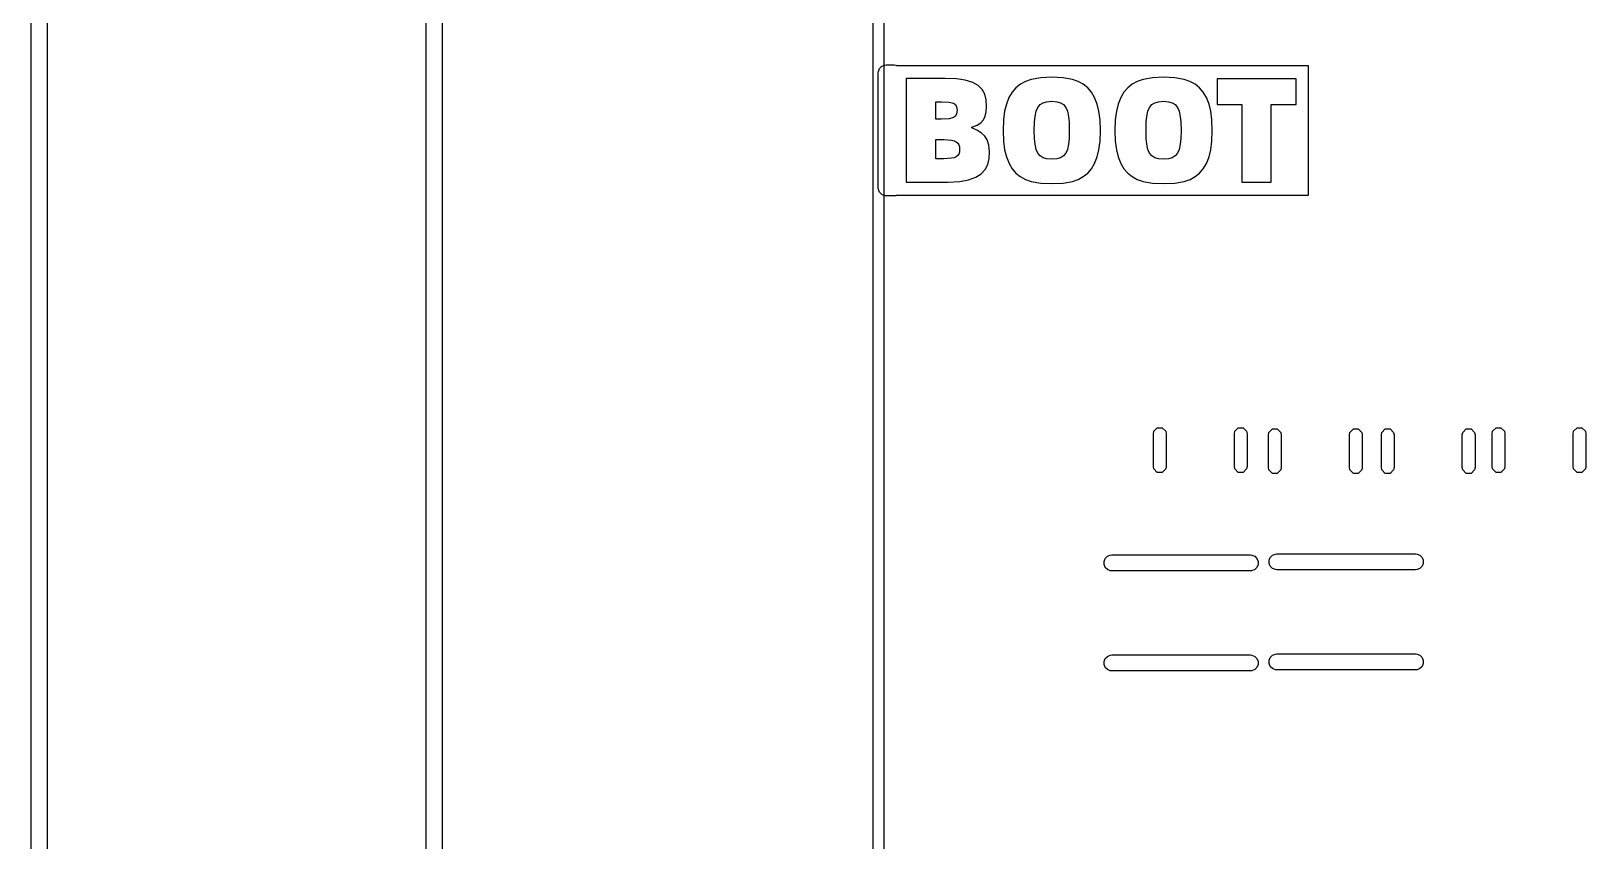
# Model space of a CAD drawing. Header units: inches. Extents: x 5.01 to 6.93, y -5.96 to -2.38.
# Drawn here: x 5.078 to 5.652, y -3.533 to -3.233 of the extents above; entities that cross this region are included whole.
import ezdxf

# ---------------------------------------------------------------- set-up
doc = ezdxf.new("R2010")
doc.units = ezdxf.units.IN
doc.header["$MEASUREMENT"] = 0
doc.layers.add('F.Silkscreen', color=41, linetype='CONTINUOUS', true_color=0xf2eda1)

msp = doc.modelspace()

# ---------------------------------------------------------------- linework, layer by layer
at = {"layer": 'F.Silkscreen', "linetype": 'CONTINUOUS'}
for p, q in [((5.07765, -5.51555), (5.07765, -2.39126)), ((5.08355, -2.39126), (5.08355, -5.51555)), ((5.38886, -5.43027), (5.38886, -2.47751)), ((5.3928, -2.47751), (5.3928, -5.43027)), ((5.22371, -5.41594), (5.22371, -2.50464)), ((5.22962, -2.50464), (5.22962, -5.41594)), ((5.39123, -3.24698), (5.39204, -3.24617)), ((5.39204, -3.24617), (5.39311, -3.24573)), ((5.39311, -3.24573), (5.39369, -3.24567)), ((5.39369, -3.24567), (5.39665, -3.24567)), ((5.39665, -3.24567), (5.39723, -3.24573)), ((5.39723, -3.24573), (5.39748, -3.24583)), ((5.39748, -3.24583), (5.54959, -3.24583)), ((5.54959, -3.24583), (5.54959, -3.29397)), ((5.39073, -3.24862), (5.39079, -3.24805)), ((5.39073, -3.29114), (5.39073, -3.24862)), ((5.39079, -3.24805), (5.39123, -3.24698)), ((5.41536, -3.25067), (5.40109, -3.25067)), ((5.40109, -3.25067), (5.40109, -3.26574)), ((5.41969, -3.25085), (5.41536, -3.25067)), ((5.42285, -3.25133), (5.41969, -3.25085)), ((5.42563, -3.25219), (5.42285, -3.25133)), ((5.42759, -3.25329), (5.42563, -3.25219)), ((5.44511, -3.2518), (5.44324, -3.25283)), ((5.44727, -3.25106), (5.44511, -3.2518)), ((5.45075, -3.25043), (5.44727, -3.25106)), ((5.45487, -3.25021), (5.45075, -3.25043)), ((5.45903, -3.25043), (5.45487, -3.25021)), ((5.46249, -3.25106), (5.45903, -3.25043)), ((5.46462, -3.2518), (5.46249, -3.25106)), ((5.46649, -3.25283), (5.46462, -3.2518)), ((5.48642, -3.2518), (5.48455, -3.25283)), ((5.48858, -3.25106), (5.48642, -3.2518)), ((5.49206, -3.25043), (5.48858, -3.25106)), ((5.49618, -3.25021), (5.49206, -3.25043)), ((5.50034, -3.25043), (5.49618, -3.25021)), ((5.5038, -3.25106), (5.50034, -3.25043)), ((5.50593, -3.2518), (5.5038, -3.25106)), ((5.5078, -3.25283), (5.50593, -3.2518)), ((5.54522, -3.25082), (5.51598, -3.25082)), ((5.51598, -3.25082), (5.51598, -3.26036)), ((5.54522, -3.26036), (5.54522, -3.25082)), ((5.4291, -3.25476), (5.42759, -3.25329)), ((5.43007, -3.25654), (5.4291, -3.25476)), ((5.4306, -3.25859), (5.43007, -3.25654)), ((5.43904, -3.25774), (5.43807, -3.26019)), ((5.44022, -3.25575), (5.43904, -3.25774)), ((5.4416, -3.25415), (5.44022, -3.25575)), ((5.44324, -3.25283), (5.4416, -3.25415)), ((5.46813, -3.25415), (5.46649, -3.25283)), ((5.46951, -3.25575), (5.46813, -3.25415)), ((5.47069, -3.25774), (5.46951, -3.25575)), ((5.47165, -3.26019), (5.47069, -3.25774)), ((5.48035, -3.25774), (5.47938, -3.26019)), ((5.48153, -3.25575), (5.48035, -3.25774)), ((5.48291, -3.25415), (5.48153, -3.25575)), ((5.48455, -3.25283), (5.48291, -3.25415)), ((5.50944, -3.25415), (5.5078, -3.25283)), ((5.51082, -3.25575), (5.50944, -3.25415)), ((5.51199, -3.25774), (5.51082, -3.25575)), ((5.51296, -3.26019), (5.51199, -3.25774)), ((5.41202, -3.26574), (5.41202, -3.25928)), ((5.41202, -3.25928), (5.41406, -3.25928)), ((5.41406, -3.25928), (5.41693, -3.25945)), ((5.41693, -3.25945), (5.41851, -3.25984)), ((5.41851, -3.25984), (5.41923, -3.26033)), ((5.41923, -3.26033), (5.41969, -3.26115)), ((5.41969, -3.26115), (5.41986, -3.26243)), ((5.41986, -3.26243), (5.41969, -3.26378)), ((5.43023, -3.26465), (5.43064, -3.26304)), ((5.43079, -3.26109), (5.4306, -3.25859)), ((5.43064, -3.26304), (5.43079, -3.26109)), ((5.43744, -3.26276), (5.43702, -3.26596)), ((5.43807, -3.26019), (5.43744, -3.26276)), ((5.44868, -3.26471), (5.44909, -3.26277)), ((5.44909, -3.26277), (5.44967, -3.26141)), ((5.44967, -3.26141), (5.45052, -3.26035)), ((5.45052, -3.26035), (5.45162, -3.25965)), ((5.45162, -3.25965), (5.45296, -3.25927)), ((5.45296, -3.25927), (5.45484, -3.25913)), ((5.45484, -3.25913), (5.45671, -3.25927)), ((5.45671, -3.25927), (5.45805, -3.25965)), ((5.45805, -3.25965), (5.45916, -3.26035)), ((5.45916, -3.26035), (5.46003, -3.26141)), ((5.46003, -3.26141), (5.46063, -3.26277)), ((5.46063, -3.26277), (5.46105, -3.26471)), ((5.47229, -3.26276), (5.47165, -3.26019)), ((5.47271, -3.26596), (5.47229, -3.26276)), ((5.47875, -3.26276), (5.47833, -3.26596)), ((5.47938, -3.26019), (5.47875, -3.26276)), ((5.48999, -3.26471), (5.4904, -3.26277)), ((5.4904, -3.26277), (5.49098, -3.26141)), ((5.49098, -3.26141), (5.49183, -3.26035)), ((5.49183, -3.26035), (5.49293, -3.25965)), ((5.49293, -3.25965), (5.49427, -3.25927)), ((5.49427, -3.25927), (5.49615, -3.25913)), ((5.49615, -3.25913), (5.49802, -3.25927)), ((5.49802, -3.25927), (5.49936, -3.25965)), ((5.49936, -3.25965), (5.50047, -3.26035)), ((5.50047, -3.26035), (5.50134, -3.26141)), ((5.50134, -3.26141), (5.50194, -3.26277)), ((5.50194, -3.26277), (5.50236, -3.26471)), ((5.5136, -3.26276), (5.51296, -3.26019)), ((5.51402, -3.26596), (5.5136, -3.26276)), ((5.51598, -3.26036), (5.52506, -3.26036)), ((5.52506, -3.26036), (5.52506, -3.28905)), ((5.53599, -3.28905), (5.53599, -3.26036)), ((5.53599, -3.26036), (5.54522, -3.26036)), ((5.40109, -3.26574), (5.40109, -3.28036)), ((5.41406, -3.26574), (5.41202, -3.26574)), ((5.41693, -3.26557), (5.41406, -3.26574)), ((5.41851, -3.26517), (5.41693, -3.26557)), ((5.41923, -3.26464), (5.41851, -3.26517)), ((5.41969, -3.26378), (5.41923, -3.26464)), ((5.42527, -3.26875), (5.42725, -3.268)), ((5.42527, -3.26897), (5.42527, -3.26875)), ((5.42718, -3.26975), (5.42527, -3.26897)), ((5.42725, -3.268), (5.42864, -3.26706)), ((5.42864, -3.26706), (5.42959, -3.26597)), ((5.42959, -3.26597), (5.43023, -3.26465)), ((5.43702, -3.26596), (5.43686, -3.2699)), ((5.4484, -3.2699), (5.44848, -3.2669)), ((5.44848, -3.2669), (5.44868, -3.26471)), ((5.46105, -3.26471), (5.46125, -3.2669)), ((5.46125, -3.2669), (5.46133, -3.2699)), ((5.47287, -3.2699), (5.47271, -3.26596)), ((5.47833, -3.26596), (5.47817, -3.2699)), ((5.48971, -3.2699), (5.48979, -3.2669)), ((5.48979, -3.2669), (5.48999, -3.26471)), ((5.50236, -3.26471), (5.50256, -3.2669)), ((5.50256, -3.2669), (5.50264, -3.2699)), ((5.51418, -3.2699), (5.51402, -3.26596)), ((5.41202, -3.28036), (5.41202, -3.2733)), ((5.41202, -3.2733), (5.41492, -3.2733)), ((5.41492, -3.2733), (5.41777, -3.27349)), ((5.41777, -3.27349), (5.41882, -3.27376)), ((5.41882, -3.27376), (5.41956, -3.27411)), ((5.41956, -3.27411), (5.42013, -3.2746)), ((5.42013, -3.2746), (5.42051, -3.27523)), ((5.42051, -3.27523), (5.42071, -3.27598)), ((5.42876, -3.27074), (5.42718, -3.26975)), ((5.43006, -3.27196), (5.42876, -3.27074)), ((5.43102, -3.27342), (5.43006, -3.27196)), ((5.43164, -3.27533), (5.43102, -3.27342)), ((5.43686, -3.2699), (5.43686, -3.2699)), ((5.43686, -3.2699), (5.43702, -3.27384)), ((5.43702, -3.27384), (5.43744, -3.27705)), ((5.44848, -3.27285), (5.4484, -3.2699)), ((5.44868, -3.27502), (5.44848, -3.27285)), ((5.44909, -3.27693), (5.44868, -3.27502)), ((5.46105, -3.27502), (5.46064, -3.27693)), ((5.46125, -3.27285), (5.46105, -3.27502)), ((5.46133, -3.2699), (5.46125, -3.27285)), ((5.47229, -3.27705), (5.47271, -3.27384)), ((5.47271, -3.27384), (5.47287, -3.2699)), ((5.47817, -3.2699), (5.47817, -3.2699)), ((5.47817, -3.2699), (5.47833, -3.27384)), ((5.47833, -3.27384), (5.47875, -3.27705)), ((5.48979, -3.27285), (5.48971, -3.2699)), ((5.48999, -3.27502), (5.48979, -3.27285)), ((5.4904, -3.27693), (5.48999, -3.27502)), ((5.50236, -3.27502), (5.50195, -3.27693)), ((5.50256, -3.27285), (5.50236, -3.27502)), ((5.50264, -3.2699), (5.50256, -3.27285)), ((5.5136, -3.27705), (5.51402, -3.27384)), ((5.51402, -3.27384), (5.51418, -3.2699)), ((5.40109, -3.28036), (5.40109, -3.28898)), ((5.41492, -3.28036), (5.41202, -3.28036)), ((5.41774, -3.28022), (5.41492, -3.28036)), ((5.41882, -3.28), (5.41774, -3.28022)), ((5.41956, -3.27969), (5.41882, -3.28)), ((5.42013, -3.27922), (5.41956, -3.27969)), ((5.42051, -3.27862), (5.42013, -3.27922)), ((5.42071, -3.2779), (5.42051, -3.27862)), ((5.42071, -3.27598), (5.42079, -3.27694)), ((5.42079, -3.27694), (5.42071, -3.2779)), ((5.43117, -3.28249), (5.43168, -3.28033)), ((5.43186, -3.27781), (5.43164, -3.27533)), ((5.43168, -3.28033), (5.43186, -3.27781)), ((5.43744, -3.27705), (5.43807, -3.27964)), ((5.43807, -3.27964), (5.43905, -3.2821)), ((5.44967, -3.27829), (5.44909, -3.27693)), ((5.45052, -3.27935), (5.44967, -3.27829)), ((5.45162, -3.28002), (5.45052, -3.27935)), ((5.45296, -3.28038), (5.45162, -3.28002)), ((5.45484, -3.28051), (5.45296, -3.28038)), ((5.45672, -3.28038), (5.45484, -3.28051)), ((5.45805, -3.28002), (5.45672, -3.28038)), ((5.45916, -3.27935), (5.45805, -3.28002)), ((5.46003, -3.27829), (5.45916, -3.27935)), ((5.46064, -3.27693), (5.46003, -3.27829)), ((5.47068, -3.2821), (5.47165, -3.27964)), ((5.47165, -3.27964), (5.47229, -3.27705)), ((5.47875, -3.27705), (5.47938, -3.27964)), ((5.47938, -3.27964), (5.48036, -3.2821)), ((5.49098, -3.27829), (5.4904, -3.27693)), ((5.49183, -3.27935), (5.49098, -3.27829)), ((5.49293, -3.28002), (5.49183, -3.27935)), ((5.49427, -3.28038), (5.49293, -3.28002)), ((5.49615, -3.28051), (5.49427, -3.28038)), ((5.49803, -3.28038), (5.49615, -3.28051)), ((5.49936, -3.28002), (5.49803, -3.28038)), ((5.50047, -3.27935), (5.49936, -3.28002)), ((5.50134, -3.27829), (5.50047, -3.27935)), ((5.50195, -3.27693), (5.50134, -3.27829)), ((5.51199, -3.2821), (5.51296, -3.27964)), ((5.51296, -3.27964), (5.5136, -3.27705)), ((5.42679, -3.28722), (5.42874, -3.28599)), ((5.42874, -3.28599), (5.43023, -3.28439)), ((5.43023, -3.28439), (5.43117, -3.28249)), ((5.43905, -3.2821), (5.44023, -3.28409)), ((5.44023, -3.28409), (5.4416, -3.28568)), ((5.4416, -3.28568), (5.44323, -3.28699)), ((5.4665, -3.28699), (5.46813, -3.28568)), ((5.46813, -3.28568), (5.4695, -3.28409)), ((5.4695, -3.28409), (5.47068, -3.2821)), ((5.48036, -3.2821), (5.48153, -3.28409)), ((5.48153, -3.28409), (5.48291, -3.28568)), ((5.48291, -3.28568), (5.48454, -3.28699)), ((5.50781, -3.28699), (5.50944, -3.28568)), ((5.50944, -3.28568), (5.51081, -3.28409)), ((5.51081, -3.28409), (5.51199, -3.2821)), ((5.39079, -3.29172), (5.39073, -3.29114)), ((5.39123, -3.29278), (5.39079, -3.29172)), ((5.40109, -3.28898), (5.41662, -3.28898)), ((5.41662, -3.28898), (5.4209, -3.28876)), ((5.4209, -3.28876), (5.42405, -3.2882)), ((5.42405, -3.2882), (5.42679, -3.28722)), ((5.44323, -3.28699), (5.44511, -3.288)), ((5.44511, -3.288), (5.44727, -3.28874)), ((5.44727, -3.28874), (5.45075, -3.28937)), ((5.45075, -3.28937), (5.45487, -3.28959)), ((5.45487, -3.28959), (5.45903, -3.28937)), ((5.45903, -3.28937), (5.46249, -3.28874)), ((5.46249, -3.28874), (5.46463, -3.28801)), ((5.46463, -3.28801), (5.4665, -3.28699)), ((5.48454, -3.28699), (5.48642, -3.288)), ((5.48642, -3.288), (5.48858, -3.28874)), ((5.48858, -3.28874), (5.49206, -3.28937)), ((5.49206, -3.28937), (5.49618, -3.28959)), ((5.49618, -3.28959), (5.50034, -3.28937)), ((5.50034, -3.28937), (5.5038, -3.28874)), ((5.5038, -3.28874), (5.50594, -3.28801)), ((5.50594, -3.28801), (5.50781, -3.28699)), ((5.52506, -3.28905), (5.53599, -3.28905)), ((5.39204, -3.2936), (5.39123, -3.29278)), ((5.39311, -3.29404), (5.39204, -3.2936)), ((5.39369, -3.29409), (5.39311, -3.29404)), ((5.39665, -3.29409), (5.39369, -3.29409)), ((5.39723, -3.29404), (5.39665, -3.29409)), ((5.3974, -3.29397), (5.39723, -3.29404)), ((5.54959, -3.29397), (5.3974, -3.29397)), ((5.49241, -3.38209), (5.49259, -3.38119)), ((5.49241, -3.39419), (5.49241, -3.38209)), ((5.49259, -3.38119), (5.49386, -3.37991)), ((5.49386, -3.37991), (5.49567, -3.37991)), ((5.49567, -3.37991), (5.49695, -3.38119)), ((5.49695, -3.38119), (5.49713, -3.38209)), ((5.49713, -3.38209), (5.49713, -3.39419)), ((5.52233, -3.38209), (5.52251, -3.38119)), ((5.52233, -3.39419), (5.52233, -3.38209)), ((5.52251, -3.38119), (5.52379, -3.37991)), ((5.52379, -3.37991), (5.52559, -3.37991)), ((5.52559, -3.37991), (5.52687, -3.38119)), ((5.52687, -3.38119), (5.52705, -3.38209)), ((5.52705, -3.38209), (5.52705, -3.39419)), ((5.53493, -3.38249), (5.53511, -3.38158)), ((5.53493, -3.39458), (5.53493, -3.38249)), ((5.53511, -3.38158), (5.53638, -3.3803)), ((5.53638, -3.3803), (5.53819, -3.3803)), ((5.53819, -3.3803), (5.53947, -3.38158)), ((5.53947, -3.38158), (5.53965, -3.38249)), ((5.53965, -3.38249), (5.53965, -3.39458)), ((5.56485, -3.38249), (5.56503, -3.38158)), ((5.56485, -3.39458), (5.56485, -3.38249)), ((5.56503, -3.38158), (5.56631, -3.3803)), ((5.56631, -3.3803), (5.56811, -3.3803)), ((5.56811, -3.3803), (5.56939, -3.38158)), ((5.56939, -3.38158), (5.56957, -3.38249)), ((5.56957, -3.38249), (5.56957, -3.39458)), ((5.57666, -3.38249), (5.57684, -3.38158)), ((5.57666, -3.39458), (5.57666, -3.38249)), ((5.57684, -3.38158), (5.57812, -3.3803)), ((5.57812, -3.3803), (5.57992, -3.3803)), ((5.57992, -3.3803), (5.5812, -3.38158)), ((5.5812, -3.38158), (5.58138, -3.38249)), ((5.58138, -3.38249), (5.58138, -3.39458)), ((5.60658, -3.38249), (5.60676, -3.38158)), ((5.60658, -3.39458), (5.60658, -3.38249)), ((5.60676, -3.38158), (5.60804, -3.3803)), ((5.60804, -3.3803), (5.60985, -3.3803)), ((5.60985, -3.3803), (5.61112, -3.38158)), ((5.61112, -3.38158), (5.6113, -3.38249)), ((5.6113, -3.38249), (5.6113, -3.39458)), ((5.6176, -3.38209), (5.61778, -3.38119)), ((5.6176, -3.39419), (5.6176, -3.38209)), ((5.61778, -3.38119), (5.61906, -3.37991)), ((5.61906, -3.37991), (5.62087, -3.37991)), ((5.62087, -3.37991), (5.62215, -3.38119)), ((5.62215, -3.38119), (5.62233, -3.38209)), ((5.62233, -3.38209), (5.62233, -3.39419)), ((5.64752, -3.38209), (5.6477, -3.38119)), ((5.64752, -3.39419), (5.64752, -3.38209)), ((5.6477, -3.38119), (5.64898, -3.37991)), ((5.64898, -3.37991), (5.65079, -3.37991)), ((5.65079, -3.37991), (5.65207, -3.38119)), ((5.65207, -3.38119), (5.65225, -3.38209)), ((5.65225, -3.38209), (5.65225, -3.39419)), ((5.49259, -3.39509), (5.49241, -3.39419)), ((5.49386, -3.39637), (5.49259, -3.39509)), ((5.49695, -3.39509), (5.49567, -3.39637)), ((5.49713, -3.39419), (5.49695, -3.39509)), ((5.52251, -3.39509), (5.52233, -3.39419)), ((5.52379, -3.39637), (5.52251, -3.39509)), ((5.52687, -3.39509), (5.52559, -3.39637)), ((5.52705, -3.39419), (5.52687, -3.39509)), ((5.53511, -3.39549), (5.53493, -3.39458)), ((5.53638, -3.39677), (5.53511, -3.39549)), ((5.53947, -3.39549), (5.53819, -3.39677)), ((5.53965, -3.39458), (5.53947, -3.39549)), ((5.56503, -3.39549), (5.56485, -3.39458)), ((5.56631, -3.39677), (5.56503, -3.39549)), ((5.56939, -3.39549), (5.56811, -3.39677)), ((5.56957, -3.39458), (5.56939, -3.39549)), ((5.57684, -3.39549), (5.57666, -3.39458)), ((5.57812, -3.39677), (5.57684, -3.39549)), ((5.5812, -3.39549), (5.57992, -3.39677)), ((5.58138, -3.39458), (5.5812, -3.39549)), ((5.60676, -3.39549), (5.60658, -3.39458)), ((5.60804, -3.39677), (5.60676, -3.39549)), ((5.61112, -3.39549), (5.60985, -3.39677)), ((5.6113, -3.39458), (5.61112, -3.39549)), ((5.61778, -3.39509), (5.6176, -3.39419)), ((5.61906, -3.39637), (5.61778, -3.39509)), ((5.62215, -3.39509), (5.62087, -3.39637)), ((5.62233, -3.39419), (5.62215, -3.39509)), ((5.6477, -3.39509), (5.64752, -3.39419)), ((5.64898, -3.39637), (5.6477, -3.39509)), ((5.65207, -3.39509), (5.65079, -3.39637)), ((5.65225, -3.39419), (5.65207, -3.39509)), ((5.49567, -3.39637), (5.49386, -3.39637)), ((5.52559, -3.39637), (5.52379, -3.39637)), ((5.53819, -3.39677), (5.53638, -3.39677)), ((5.56811, -3.39677), (5.56631, -3.39677)), ((5.57992, -3.39677), (5.57812, -3.39677)), ((5.60985, -3.39677), (5.60804, -3.39677)), ((5.62087, -3.39637), (5.61906, -3.39637)), ((5.65079, -3.39637), (5.64898, -3.39637)), ((5.47416, -3.4293), (5.4746, -3.42823)), ((5.47416, -3.43045), (5.47416, -3.4293)), ((5.4746, -3.42823), (5.47541, -3.42742)), ((5.47541, -3.42742), (5.47648, -3.42698)), ((5.47648, -3.42698), (5.47705, -3.42692)), ((5.47705, -3.42692), (5.52823, -3.42692)), ((5.52823, -3.42692), (5.52881, -3.42698)), ((5.52881, -3.42698), (5.52987, -3.42742)), ((5.52987, -3.42742), (5.53069, -3.42823)), ((5.53069, -3.42823), (5.53113, -3.4293)), ((5.53113, -3.4293), (5.53113, -3.43045)), ((5.53518, -3.4289), (5.53562, -3.42784)), ((5.53518, -3.43005), (5.53518, -3.4289)), ((5.53562, -3.43112), (5.53518, -3.43005)), ((5.53562, -3.42784), (5.53644, -3.42702)), ((5.53644, -3.42702), (5.5375, -3.42658)), ((5.5375, -3.42658), (5.53808, -3.42653)), ((5.53808, -3.42653), (5.58926, -3.42653)), ((5.58926, -3.42653), (5.58983, -3.42658)), ((5.58983, -3.42658), (5.5909, -3.42702)), ((5.5909, -3.42702), (5.59171, -3.42784)), ((5.59171, -3.42784), (5.59215, -3.4289)), ((5.59215, -3.43005), (5.59171, -3.43112)), ((5.59215, -3.4289), (5.59215, -3.43005)), ((5.4746, -3.43151), (5.47416, -3.43045)), ((5.47541, -3.43233), (5.4746, -3.43151)), ((5.47648, -3.43277), (5.47541, -3.43233)), ((5.47705, -3.43283), (5.47648, -3.43277)), ((5.52823, -3.43283), (5.47705, -3.43283)), ((5.52881, -3.43277), (5.52823, -3.43283)), ((5.52987, -3.43233), (5.52881, -3.43277)), ((5.53069, -3.43151), (5.52987, -3.43233)), ((5.53113, -3.43045), (5.53069, -3.43151)), ((5.53644, -3.43193), (5.53562, -3.43112)), ((5.5375, -3.43237), (5.53644, -3.43193)), ((5.53808, -3.43243), (5.5375, -3.43237)), ((5.58926, -3.43243), (5.53808, -3.43243)), ((5.58983, -3.43237), (5.58926, -3.43243)), ((5.5909, -3.43193), (5.58983, -3.43237)), ((5.59171, -3.43112), (5.5909, -3.43193)), ((5.4746, -3.46524), (5.47541, -3.46443)), ((5.47541, -3.46443), (5.47648, -3.46398)), ((5.47648, -3.46398), (5.47705, -3.46393)), ((5.47705, -3.46393), (5.52823, -3.46393)), ((5.52823, -3.46393), (5.52881, -3.46398)), ((5.52881, -3.46398), (5.52987, -3.46443)), ((5.52987, -3.46443), (5.53069, -3.46524)), ((5.53518, -3.46591), (5.53562, -3.46485)), ((5.53562, -3.46485), (5.53644, -3.46403)), ((5.53644, -3.46403), (5.5375, -3.46359)), ((5.5375, -3.46359), (5.53808, -3.46353)), ((5.53808, -3.46353), (5.58926, -3.46353)), ((5.58926, -3.46353), (5.58983, -3.46359)), ((5.58983, -3.46359), (5.5909, -3.46403)), ((5.5909, -3.46403), (5.59171, -3.46485)), ((5.59171, -3.46485), (5.59215, -3.46591)), ((5.47416, -3.4663), (5.4746, -3.46524)), ((5.47416, -3.46746), (5.47416, -3.4663)), ((5.4746, -3.46852), (5.47416, -3.46746)), ((5.47541, -3.46934), (5.4746, -3.46852)), ((5.47648, -3.46978), (5.47541, -3.46934)), ((5.47705, -3.46983), (5.47648, -3.46978)), ((5.52823, -3.46983), (5.47705, -3.46983)), ((5.52881, -3.46978), (5.52823, -3.46983)), ((5.52987, -3.46934), (5.52881, -3.46978)), ((5.53069, -3.46852), (5.52987, -3.46934)), ((5.53069, -3.46524), (5.53113, -3.4663)), ((5.53113, -3.46746), (5.53069, -3.46852)), ((5.53113, -3.4663), (5.53113, -3.46746)), ((5.53518, -3.46706), (5.53518, -3.46591)), ((5.53562, -3.46813), (5.53518, -3.46706)), ((5.53644, -3.46894), (5.53562, -3.46813)), ((5.5375, -3.46938), (5.53644, -3.46894)), ((5.53808, -3.46944), (5.5375, -3.46938)), ((5.58926, -3.46944), (5.53808, -3.46944)), ((5.58983, -3.46938), (5.58926, -3.46944)), ((5.5909, -3.46894), (5.58983, -3.46938)), ((5.59171, -3.46813), (5.5909, -3.46894)), ((5.59215, -3.46706), (5.59171, -3.46813)), ((5.59215, -3.46591), (5.59215, -3.46706))]:
    msp.add_line(p, q, dxfattribs=at)

doc.saveas('drawing.dxf')
